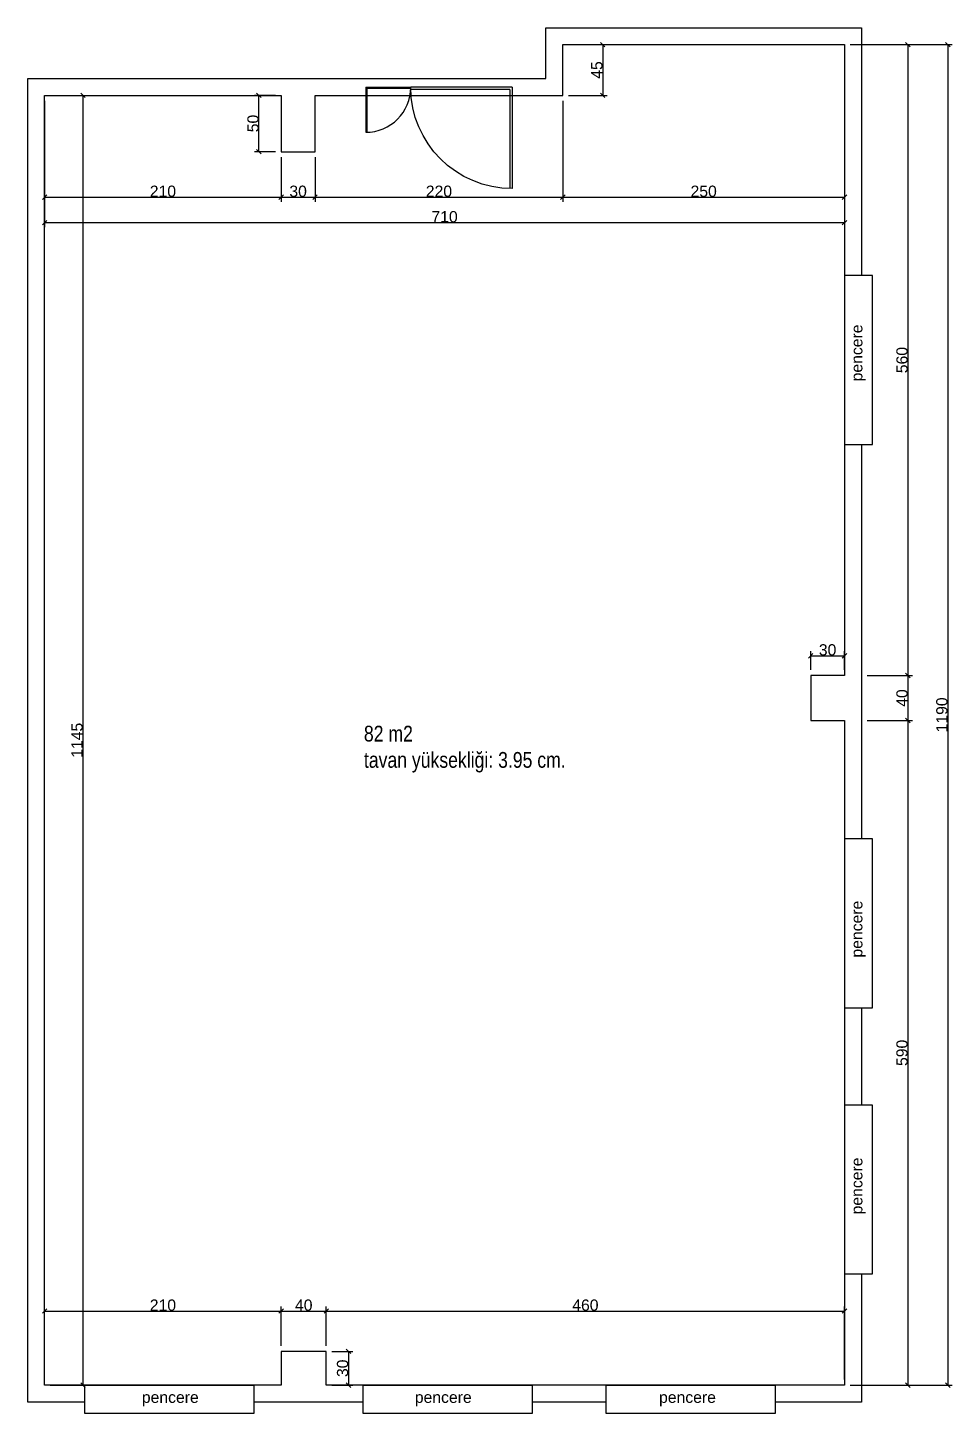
# Model space of a CAD drawing. Header units: millimetres. Extents: x 6233 to 8280, y 7152 to 8440.
# Drawn here: x 6233 to 7054, y 7210 to 8440 of the extents above; entities that cross this region are included whole.
import ezdxf

# ---------------------------------------------------------------- set-up
doc = ezdxf.new("R2010")
doc.units = ezdxf.units.MM
doc.layers.get('DEFPOINTS').update_dxf_attribs({"lineweight": 0})
doc.layers.add('ICOL', color=50, linetype='Continuous', lineweight=15)
doc.layers.add('t_yazı', color=7, linetype='Continuous', lineweight=25)
doc.layers.add('kapı ABD', color=55, linetype='Continuous')
doc.styles.get("Standard").update_dxf_attribs({"font": 'arial.ttf'})
doc.styles.add('text2', font='arial.ttf', dxfattribs={"width": 0.8})
doc.dimstyles.new('A-DIM.1-50', dxfattribs={"dimtxt": 10, "dimasz": 4, "dimexe": 4, "dimexo": 5, "dimgap": 0.09, "dimtad": 1, "dimdec": 0, "dimzin": 0, "dimdsep": 46, "dimtxsty": 'Standard', "dimblk": 'OBLIQUE', "dimcen": 0.09, "dimclrd": 251, "dimclre": 251, "dimclrt": 1, "dimadec": 0, "dimazin": 0, "dimtfac": 1, "dimtdec": 0, "dimtofl": 0, "dimtmove": 0, "dimatfit": 3, "dimldrblk": 'OBLIQUE', "dimfxl": 1, "dimtolj": 1, "dimtzin": 0, "dimarcsym": 0})

# ---------------------------------------------------------------- blocks, each defined once
blk = doc.blocks.new('rtyjjkw5')
at = {"layer": 'kapı ABD', "color": 7}
for p, q in [((-2, 2), (-2, 90)), ((0, 0), (0, 90)), ((-2, 2), (-90, 2)), ((0, 0), (-90, 0))]:
    blk.add_line(p, q, dxfattribs=at)
blk.add_arc((0, 0), 90, 90, 180, dxfattribs=at)
blk = doc.blocks.new('_Oblique')
at = {"layer": 'ICOL', "color": 0, "lineweight": -2}
blk.add_line((-0.5, -0.5), (0.5, 0.5), dxfattribs=at)
blk = doc.blocks.new('*D13')
at = {"color": 251, "lineweight": -2, "transparency": 16777216}
for p, q in [((6248.2, 8375.2), (6248.2, 8285.8)), ((6458.2, 8325.2), (6458.2, 8285.8)), ((6248.2, 8289.8), (6458.2, 8289.8))]:
    blk.add_line(p, q, dxfattribs=at)
at = {"layer": 'DEFPOINTS', "color": 0, "transparency": 16777216}
for p in [(6248.2, 8380.2), (6458.2, 8330.2), (6458.2, 8289.8)]:
    blk.add_point(p, dxfattribs=at)
at = {"color": 251, "lineweight": -2, "transparency": 16777216, "xscale": 4, "yscale": 4, "zscale": 4, "rotation": 180}
blk.add_blockref('_Oblique', (6248.2, 8289.8), dxfattribs=at)
at = {"color": 251, "lineweight": -2, "transparency": 16777216, "xscale": 4, "yscale": 4, "zscale": 4}
blk.add_blockref('_Oblique', (6458.2, 8289.8), dxfattribs=at)
at = {"color": 1, "transparency": 16777216, "insert": (6353.2, 8295), "char_height": 10, "attachment_point": 5}
blk.add_mtext('\\A1;210', dxfattribs=at)
blk = doc.blocks.new('*D14')
at = {"color": 251, "lineweight": -2, "transparency": 16777216}
for p, q in [((6458.2, 8325.2), (6458.2, 8285.8)), ((6488.2, 8325.2), (6488.2, 8285.8)), ((6458.2, 8289.8), (6488.2, 8289.8))]:
    blk.add_line(p, q, dxfattribs=at)
at = {"layer": 'DEFPOINTS', "color": 0, "transparency": 16777216}
for p in [(6458.2, 8330.2), (6488.2, 8330.2), (6488.2, 8289.8)]:
    blk.add_point(p, dxfattribs=at)
at = {"color": 251, "lineweight": -2, "transparency": 16777216, "xscale": 4, "yscale": 4, "zscale": 4, "rotation": 180}
blk.add_blockref('_Oblique', (6458.2, 8289.8), dxfattribs=at)
at = {"color": 251, "lineweight": -2, "transparency": 16777216, "xscale": 4, "yscale": 4, "zscale": 4}
blk.add_blockref('_Oblique', (6488.2, 8289.8), dxfattribs=at)
at = {"color": 1, "transparency": 16777216, "insert": (6473.2, 8295), "char_height": 10, "attachment_point": 5}
blk.add_mtext('\\A1;30', dxfattribs=at)
blk = doc.blocks.new('*D15')
at = {"color": 251, "lineweight": -2, "transparency": 16777216}
for p, q in [((6708.2, 8375.2), (6708.2, 8285.8)), ((6488.2, 8325.2), (6488.2, 8285.8)), ((6488.2, 8289.8), (6708.2, 8289.8))]:
    blk.add_line(p, q, dxfattribs=at)
at = {"layer": 'DEFPOINTS', "color": 0, "transparency": 16777216}
for p in [(6708.2, 8380.2), (6488.2, 8330.2), (6708.2, 8289.8)]:
    blk.add_point(p, dxfattribs=at)
at = {"color": 251, "lineweight": -2, "transparency": 16777216, "xscale": 4, "yscale": 4, "zscale": 4, "rotation": 180}
blk.add_blockref('_Oblique', (6488.2, 8289.8), dxfattribs=at)
at = {"color": 251, "lineweight": -2, "transparency": 16777216, "xscale": 4, "yscale": 4, "zscale": 4}
blk.add_blockref('_Oblique', (6708.2, 8289.8), dxfattribs=at)
at = {"color": 1, "transparency": 16777216, "insert": (6598.2, 8295), "char_height": 10, "attachment_point": 5}
blk.add_mtext('\\A1;220', dxfattribs=at)
blk = doc.blocks.new('*D16')
at = {"color": 251, "lineweight": -2, "transparency": 16777216}
for p, q in [((6708.2, 8375.2), (6708.2, 8285.8)), ((6958.2, 8375.2), (6958.2, 8285.8)), ((6708.2, 8289.8), (6958.2, 8289.8))]:
    blk.add_line(p, q, dxfattribs=at)
at = {"layer": 'DEFPOINTS', "color": 0, "transparency": 16777216}
for p in [(6708.2, 8380.2), (6958.2, 8380.2), (6958.2, 8289.8)]:
    blk.add_point(p, dxfattribs=at)
at = {"color": 251, "lineweight": -2, "transparency": 16777216, "xscale": 4, "yscale": 4, "zscale": 4, "rotation": 180}
blk.add_blockref('_Oblique', (6708.2, 8289.8), dxfattribs=at)
at = {"color": 251, "lineweight": -2, "transparency": 16777216, "xscale": 4, "yscale": 4, "zscale": 4}
blk.add_blockref('_Oblique', (6958.2, 8289.8), dxfattribs=at)
at = {"color": 1, "transparency": 16777216, "insert": (6833.2, 8295), "char_height": 10, "attachment_point": 5}
blk.add_mtext('\\A1;250', dxfattribs=at)
blk = doc.blocks.new('*D17')
at = {"color": 251, "lineweight": -2, "transparency": 16777216}
for p, q in [((6713.2, 8425.2), (6747.6, 8425.2)), ((6743.6, 8425.2), (6743.6, 8380.2)), ((6713.2, 8380.2), (6747.6, 8380.2))]:
    blk.add_line(p, q, dxfattribs=at)
at = {"layer": 'DEFPOINTS', "color": 0, "transparency": 16777216}
for p in [(6708.2, 8425.2), (6708.2, 8380.2), (6743.6, 8380.2)]:
    blk.add_point(p, dxfattribs=at)
at = {"color": 251, "lineweight": -2, "transparency": 16777216, "xscale": 4, "yscale": 4, "zscale": 4}
for p, rotation in [((6743.6, 8425.2), 90), ((6743.6, 8380.2), 270)]:
    blk.add_blockref('_Oblique', p, dxfattribs=dict(at, rotation=rotation))
at = {"color": 1, "transparency": 16777216, "insert": (6738.4, 8402.7), "char_height": 10, "attachment_point": 5, "rotation": 90}
blk.add_mtext('\\A1;45', dxfattribs=at)
blk = doc.blocks.new('*D18')
at = {"color": 251, "lineweight": -2, "transparency": 16777216}
for p, q in [((6963.2, 8425.2), (7018.5, 8425.2)), ((7014.5, 8425.2), (7014.5, 7865.2)), ((6978.2, 7865.2), (7018.5, 7865.2))]:
    blk.add_line(p, q, dxfattribs=at)
at = {"layer": 'DEFPOINTS', "color": 0, "transparency": 16777216}
for p in [(6958.2, 8425.2), (6973.2, 7865.2), (7014.5, 7865.2)]:
    blk.add_point(p, dxfattribs=at)
at = {"color": 251, "lineweight": -2, "transparency": 16777216, "xscale": 4, "yscale": 4, "zscale": 4}
for p, rotation in [((7014.5, 8425.2), 90), ((7014.5, 7865.2), 270)]:
    blk.add_blockref('_Oblique', p, dxfattribs=dict(at, rotation=rotation))
at = {"color": 1, "transparency": 16777216, "insert": (7009.3, 8145.2), "char_height": 10, "attachment_point": 5, "rotation": 90}
blk.add_mtext('\\A1;560', dxfattribs=at)
blk = doc.blocks.new('*D19')
at = {"color": 251, "lineweight": -2, "transparency": 16777216}
for p, q in [((6978.2, 7865.2), (7018.5, 7865.2)), ((7014.5, 7865.2), (7014.5, 7825.2)), ((6978.2, 7825.2), (7018.5, 7825.2))]:
    blk.add_line(p, q, dxfattribs=at)
at = {"layer": 'DEFPOINTS', "color": 0, "transparency": 16777216}
for p in [(6973.2, 7865.2), (6973.2, 7825.2), (7014.5, 7825.2)]:
    blk.add_point(p, dxfattribs=at)
at = {"color": 251, "lineweight": -2, "transparency": 16777216, "xscale": 4, "yscale": 4, "zscale": 4}
for p, rotation in [((7014.5, 7865.2), 90), ((7014.5, 7825.2), 270)]:
    blk.add_blockref('_Oblique', p, dxfattribs=dict(at, rotation=rotation))
at = {"color": 1, "transparency": 16777216, "insert": (7009.3, 7845.2), "char_height": 10, "attachment_point": 5, "rotation": 90}
blk.add_mtext('\\A1;40', dxfattribs=at)
blk = doc.blocks.new('*D20')
at = {"color": 251, "lineweight": -2, "transparency": 16777216}
for p, q in [((6978.2, 7825.2), (7018.5, 7825.2)), ((7014.5, 7825.2), (7014.5, 7235.2)), ((6963.2, 7235.2), (7018.5, 7235.2))]:
    blk.add_line(p, q, dxfattribs=at)
at = {"layer": 'DEFPOINTS', "color": 0, "transparency": 16777216}
for p in [(6973.2, 7825.2), (6958.2, 7235.2), (7014.5, 7235.2)]:
    blk.add_point(p, dxfattribs=at)
at = {"color": 251, "lineweight": -2, "transparency": 16777216, "xscale": 4, "yscale": 4, "zscale": 4}
for p, rotation in [((7014.5, 7825.2), 90), ((7014.5, 7235.2), 270)]:
    blk.add_blockref('_Oblique', p, dxfattribs=dict(at, rotation=rotation))
at = {"color": 1, "transparency": 16777216, "insert": (7009.3, 7530.2), "char_height": 10, "attachment_point": 5, "rotation": 90}
blk.add_mtext('\\A1;590', dxfattribs=at)
blk = doc.blocks.new('*D21')
at = {"color": 251, "lineweight": -2, "transparency": 16777216}
for p, q in [((6253.2, 8380.2), (6286.2, 8380.2)), ((6282.2, 8380.2), (6282.2, 7235.2)), ((6253.2, 7235.2), (6286.2, 7235.2))]:
    blk.add_line(p, q, dxfattribs=at)
at = {"layer": 'DEFPOINTS', "color": 0, "transparency": 16777216}
for p in [(6248.2, 8380.2), (6248.2, 7235.2), (6282.2, 7235.2)]:
    blk.add_point(p, dxfattribs=at)
at = {"color": 251, "lineweight": -2, "transparency": 16777216, "xscale": 4, "yscale": 4, "zscale": 4}
for p, rotation in [((6282.2, 8380.2), 90), ((6282.2, 7235.2), 270)]:
    blk.add_blockref('_Oblique', p, dxfattribs=dict(at, rotation=rotation))
at = {"color": 1, "transparency": 16777216, "insert": (6277, 7807.7), "char_height": 10, "attachment_point": 5, "rotation": 90}
blk.add_mtext('\\A1;1145', dxfattribs=at)
blk = doc.blocks.new('*D22')
at = {"color": 251, "lineweight": -2, "transparency": 16777216}
for p, q in [((6248.2, 7240.2), (6248.2, 7305)), ((6248.2, 7301), (6458.2, 7301)), ((6458.2, 7270.2), (6458.2, 7305))]:
    blk.add_line(p, q, dxfattribs=at)
at = {"layer": 'DEFPOINTS', "color": 0, "transparency": 16777216}
for p in [(6458.2, 7301), (6458.2, 7265.2), (6248.2, 7235.2)]:
    blk.add_point(p, dxfattribs=at)
at = {"color": 251, "lineweight": -2, "transparency": 16777216, "xscale": 4, "yscale": 4, "zscale": 4, "rotation": 180}
blk.add_blockref('_Oblique', (6248.2, 7301), dxfattribs=at)
at = {"color": 251, "lineweight": -2, "transparency": 16777216, "xscale": 4, "yscale": 4, "zscale": 4}
blk.add_blockref('_Oblique', (6458.2, 7301), dxfattribs=at)
at = {"color": 1, "transparency": 16777216, "insert": (6353.2, 7306.2), "char_height": 10, "attachment_point": 5}
blk.add_mtext('\\A1;210', dxfattribs=at)
blk = doc.blocks.new('*D23')
at = {"color": 251, "lineweight": -2, "transparency": 16777216}
for p, q in [((6458.2, 7270.2), (6458.2, 7305)), ((6458.2, 7301), (6498.2, 7301)), ((6498.2, 7270.2), (6498.2, 7305))]:
    blk.add_line(p, q, dxfattribs=at)
at = {"layer": 'DEFPOINTS', "color": 0, "transparency": 16777216}
for p in [(6498.2, 7301), (6458.2, 7265.2), (6498.2, 7265.2)]:
    blk.add_point(p, dxfattribs=at)
at = {"color": 251, "lineweight": -2, "transparency": 16777216, "xscale": 4, "yscale": 4, "zscale": 4, "rotation": 180}
blk.add_blockref('_Oblique', (6458.2, 7301), dxfattribs=at)
at = {"color": 251, "lineweight": -2, "transparency": 16777216, "xscale": 4, "yscale": 4, "zscale": 4}
blk.add_blockref('_Oblique', (6498.2, 7301), dxfattribs=at)
at = {"color": 1, "transparency": 16777216, "insert": (6478.2, 7306.2), "char_height": 10, "attachment_point": 5}
blk.add_mtext('\\A1;40', dxfattribs=at)
blk = doc.blocks.new('*D24')
at = {"color": 251, "lineweight": -2, "transparency": 16777216}
for p, q in [((6498.2, 7270.2), (6498.2, 7305)), ((6498.2, 7301), (6958.2, 7301)), ((6958.2, 7240.2), (6958.2, 7305))]:
    blk.add_line(p, q, dxfattribs=at)
at = {"layer": 'DEFPOINTS', "color": 0, "transparency": 16777216}
for p in [(6958.2, 7301), (6498.2, 7265.2), (6958.2, 7235.2)]:
    blk.add_point(p, dxfattribs=at)
at = {"color": 251, "lineweight": -2, "transparency": 16777216, "xscale": 4, "yscale": 4, "zscale": 4, "rotation": 180}
blk.add_blockref('_Oblique', (6498.2, 7301), dxfattribs=at)
at = {"color": 251, "lineweight": -2, "transparency": 16777216, "xscale": 4, "yscale": 4, "zscale": 4}
blk.add_blockref('_Oblique', (6958.2, 7301), dxfattribs=at)
at = {"color": 1, "transparency": 16777216, "insert": (6728.2, 7306.2), "char_height": 10, "attachment_point": 5}
blk.add_mtext('\\A1;460', dxfattribs=at)
blk = doc.blocks.new('*D25')
at = {"color": 251, "lineweight": -2, "transparency": 16777216}
for p, q in [((6248.2, 8375.2), (6248.2, 8263.2)), ((6958.2, 8375.2), (6958.2, 8263.2)), ((6248.2, 8267.2), (6958.2, 8267.2))]:
    blk.add_line(p, q, dxfattribs=at)
at = {"layer": 'DEFPOINTS', "color": 0, "transparency": 16777216}
for p in [(6248.2, 8380.2), (6958.2, 8380.2), (6958.2, 8267.2)]:
    blk.add_point(p, dxfattribs=at)
at = {"color": 251, "lineweight": -2, "transparency": 16777216, "xscale": 4, "yscale": 4, "zscale": 4, "rotation": 180}
blk.add_blockref('_Oblique', (6248.2, 8267.2), dxfattribs=at)
at = {"color": 251, "lineweight": -2, "transparency": 16777216, "xscale": 4, "yscale": 4, "zscale": 4}
blk.add_blockref('_Oblique', (6958.2, 8267.2), dxfattribs=at)
at = {"color": 1, "transparency": 16777216, "insert": (6603.2, 8272.4), "char_height": 10, "attachment_point": 5}
blk.add_mtext('\\A1;710', dxfattribs=at)
blk = doc.blocks.new('*D26')
at = {"color": 251, "lineweight": -2, "transparency": 16777216}
for p, q in [((6453.2, 8380.2), (6434.4, 8380.2)), ((6438.4, 8330.2), (6438.4, 8380.2)), ((6453.2, 8330.2), (6434.4, 8330.2))]:
    blk.add_line(p, q, dxfattribs=at)
at = {"layer": 'DEFPOINTS', "color": 0, "transparency": 16777216}
for p in [(6438.4, 8380.2), (6458.2, 8380.2), (6458.2, 8330.2)]:
    blk.add_point(p, dxfattribs=at)
at = {"color": 251, "lineweight": -2, "transparency": 16777216, "xscale": 4, "yscale": 4, "zscale": 4}
for p, rotation in [((6438.4, 8380.2), 90), ((6438.4, 8330.2), 270)]:
    blk.add_blockref('_Oblique', p, dxfattribs=dict(at, rotation=rotation))
at = {"color": 1, "transparency": 16777216, "insert": (6433.2, 8355.2), "char_height": 10, "attachment_point": 5, "rotation": 90}
blk.add_mtext('\\A1;50', dxfattribs=at)
blk = doc.blocks.new('*D27')
at = {"color": 251, "lineweight": -2, "transparency": 16777216}
for p, q in [((6503.2, 7265.2), (6521.9, 7265.2)), ((6517.9, 7265.2), (6517.9, 7235.2)), ((6503.2, 7235.2), (6521.9, 7235.2))]:
    blk.add_line(p, q, dxfattribs=at)
at = {"layer": 'DEFPOINTS', "color": 0, "transparency": 16777216}
for p in [(6498.2, 7265.2), (6498.2, 7235.2), (6517.9, 7235.2)]:
    blk.add_point(p, dxfattribs=at)
at = {"color": 251, "lineweight": -2, "transparency": 16777216, "xscale": 4, "yscale": 4, "zscale": 4}
for p, rotation in [((6517.9, 7265.2), 90), ((6517.9, 7235.2), 270)]:
    blk.add_blockref('_Oblique', p, dxfattribs=dict(at, rotation=rotation))
at = {"color": 1, "transparency": 16777216, "insert": (6512.7, 7250.2), "char_height": 10, "attachment_point": 5, "rotation": 90}
blk.add_mtext('\\A1;30', dxfattribs=at)
blk = doc.blocks.new('*D28')
at = {"color": 251, "lineweight": -2, "transparency": 16777216}
for p, q in [((6928.2, 7870.2), (6928.2, 7886.7)), ((6958.2, 7870.2), (6958.2, 7886.7)), ((6928.2, 7882.7), (6958.2, 7882.7))]:
    blk.add_line(p, q, dxfattribs=at)
at = {"layer": 'DEFPOINTS', "color": 0, "transparency": 16777216}
for p in [(6958.2, 7882.7), (6928.2, 7865.2), (6958.2, 7865.2)]:
    blk.add_point(p, dxfattribs=at)
at = {"color": 251, "lineweight": -2, "transparency": 16777216, "xscale": 4, "yscale": 4, "zscale": 4, "rotation": 180}
blk.add_blockref('_Oblique', (6928.2, 7882.7), dxfattribs=at)
at = {"color": 251, "lineweight": -2, "transparency": 16777216, "xscale": 4, "yscale": 4, "zscale": 4}
blk.add_blockref('_Oblique', (6958.2, 7882.7), dxfattribs=at)
at = {"color": 1, "transparency": 16777216, "insert": (6943.2, 7887.9), "char_height": 10, "attachment_point": 5}
blk.add_mtext('\\A1;30', dxfattribs=at)
blk = doc.blocks.new('*D29')
at = {"color": 251, "lineweight": -2, "transparency": 16777216}
for p, q in [((6963.2, 8425.2), (7053.9, 8425.2)), ((7049.9, 8425.2), (7049.9, 7235.2)), ((6963.2, 7235.2), (7053.9, 7235.2))]:
    blk.add_line(p, q, dxfattribs=at)
at = {"layer": 'DEFPOINTS', "color": 0, "transparency": 16777216}
for p in [(6958.2, 8425.2), (6958.2, 7235.2), (7049.9, 7235.2)]:
    blk.add_point(p, dxfattribs=at)
at = {"color": 251, "lineweight": -2, "transparency": 16777216, "xscale": 4, "yscale": 4, "zscale": 4}
for p, rotation in [((7049.9, 8425.2), 90), ((7049.9, 7235.2), 270)]:
    blk.add_blockref('_Oblique', p, dxfattribs=dict(at, rotation=rotation))
at = {"color": 1, "transparency": 16777216, "insert": (7044.7, 7830.2), "char_height": 10, "attachment_point": 5, "rotation": 90}
blk.add_mtext('\\A1;1190', dxfattribs=at)

msp = doc.modelspace()

# ---------------------------------------------------------------- linework, layer by layer
for points in [[(6283.8, 7220.2), (6233.2, 7220.2), (6233.2, 8395.2), (6693.2, 8395.2), (6693.2, 8395.2), (6693.2, 8440.2), (6973.2, 8440.2), (6973.2, 8220.2)], [(6973.2, 8070.2), (6973.2, 7720.2)], [(6973.2, 7570.2), (6973.2, 7483.9)], [(6973.2, 7333.9), (6973.2, 7220.2), (6896.6, 7220.2)], [(6530.9, 7220.2), (6433.8, 7220.2)], [(6746.6, 7220.2), (6680.9, 7220.2)]]:
    msp.add_lwpolyline(points)
for points in [[(6928.2, 7825.2), (6958.2, 7825.2), (6958.2, 7235.2), (6498.2, 7235.2), (6498.2, 7265.2), (6458.2, 7265.2), (6458.2, 7235.2), (6248.2, 7235.2), (6248.2, 8380.2), (6458.2, 8380.2), (6458.2, 8330.2), (6488.2, 8330.2), (6488.2, 8380.2), (6708.2, 8380.2), (6708.2, 8425.2), (6958.2, 8425.2), (6958.2, 7865.2), (6928.2, 7865.2)], [(6958.2, 8070.2), (6983.2, 8070.2), (6983.2, 8220.2), (6958.2, 8220.2)], [(6958.2, 7570.2), (6983.2, 7570.2), (6983.2, 7720.2), (6958.2, 7720.2)], [(6958.2, 7333.9), (6983.2, 7333.9), (6983.2, 7483.9), (6958.2, 7483.9)], [(6433.8, 7235.2), (6433.8, 7210.2), (6283.8, 7210.2), (6283.8, 7235.2)], [(6680.9, 7235.2), (6680.9, 7210.2), (6530.9, 7210.2), (6530.9, 7235.2)], [(6896.6, 7235.2), (6896.6, 7210.2), (6746.6, 7210.2), (6746.6, 7235.2)]]:
    msp.add_lwpolyline(points, close=True)

# ---------------------------------------------------------------- block references
at = {"xscale": 0.4444444444444444, "yscale": 0.4444444444444444, "zscale": 0.4444444444444444, "rotation": 180}
msp.add_blockref('rtyjjkw5', (6533.2, 8387.4), dxfattribs=at)
at = {"xscale": -1, "rotation": 180}
msp.add_blockref('rtyjjkw5', (6663.2, 8387.4), dxfattribs=at)

# ---------------------------------------------------------------- texts
at = {"color": 1}
for p in [(6974.1, 8126.3), (6974.1, 7614.8), (6974.1, 7386.8)]:
    msp.add_text('pencere', height=10, rotation=90, dxfattribs=at).set_placement(p)
for p in [(6334.5, 7219.5), (6576.8, 7219.5), (6793.6, 7219.5)]:
    msp.add_text('pencere', height=10, dxfattribs=at).set_placement(p)
at = {"layer": 't_yazı', "insert": (6531.6, 7820.6), "char_height": 14, "attachment_point": 1, "style": 'text2'}
msp.add_mtext_dynamic_manual_height_columns('82 m2\\Ptavan yüksekliği: 3.95 cm.', width=189.403, gutter_width=50, heights=[0], dxfattribs=at)

# ---------------------------------------------------------------- dimensions: what is measured, and where the dimension line sits
for base, p1, p2, picture, middle in [((6743.6, 8380.2), (6708.2, 8425.2), (6708.2, 8380.2), '*D17', (6738.4, 8402.7)), ((7014.5, 7865.2), (6958.2, 8425.2), (6973.2, 7865.2), '*D18', (7009.3, 8145.2)), ((7049.9, 7235.2), (6958.2, 8425.2), (6958.2, 7235.2), '*D29', (7044.7, 7830.2)), ((6282.2, 7235.2), (6248.2, 8380.2), (6248.2, 7235.2), '*D21', (6277, 7807.7)), ((6438.4, 8380.2), (6458.2, 8330.2), (6458.2, 8380.2), '*D26', (6433.2, 8355.2)), ((6517.9, 7235.2), (6498.2, 7265.2), (6498.2, 7235.2), '*D27', (6512.7, 7250.2))]:
    dim = msp.add_linear_dim(base=base, p1=p1, p2=p2, angle=90, dimstyle='A-DIM.1-50')
    dim.commit()
    dim.dimension.update_dxf_attribs({"geometry": picture, "text_midpoint": middle})
for base, p1, p2, picture, middle in [((6458.2, 8289.8), (6248.2, 8380.2), (6458.2, 8330.2), '*D13', (6353.2, 8295)), ((6958.2, 8267.2), (6248.2, 8380.2), (6958.2, 8380.2), '*D25', (6603.2, 8272.4)), ((6958.2, 7882.7), (6928.2, 7865.2), (6958.2, 7865.2), '*D28', (6943.2, 7887.9)), ((6458.2, 7301), (6248.2, 7235.2), (6458.2, 7265.2), '*D22', (6353.2, 7306.2))]:
    dim = msp.add_linear_dim(base=base, p1=p1, p2=p2, dimstyle='A-DIM.1-50')
    dim.commit()
    dim.dimension.update_dxf_attribs({"geometry": picture, "text_midpoint": middle})
for base, p1, p2, picture, middle in [((6708.2, 8289.8), (6488.2, 8330.2), (6708.2, 8380.2), '*D15', (6598.2, 8295)), ((6958.2, 8289.8), (6708.2, 8380.2), (6958.2, 8380.2), '*D16', (6833.2, 8295)), ((6488.2, 8289.8), (6458.2, 8330.2), (6488.2, 8330.2), '*D14', (6473.2, 8295)), ((6498.2, 7301), (6458.2, 7265.2), (6498.2, 7265.2), '*D23', (6478.2, 7306.2)), ((6958.2, 7301), (6498.2, 7265.2), (6958.2, 7235.2), '*D24', (6728.2, 7306.2))]:
    dim = msp.add_linear_dim(base=base, p1=p1, p2=p2, dimstyle='A-DIM.1-50', override={"dimtmove": 1})
    dim.commit()
    dim.dimension.update_dxf_attribs({"geometry": picture, "text_midpoint": middle})
for base, p1, p2, picture, middle in [((7014.5, 7825.2), (6973.2, 7865.2), (6973.2, 7825.2), '*D19', (7009.3, 7845.2)), ((7014.5, 7235.2), (6973.2, 7825.2), (6958.2, 7235.2), '*D20', (7009.3, 7530.2))]:
    dim = msp.add_linear_dim(base=base, p1=p1, p2=p2, angle=90, dimstyle='A-DIM.1-50', override={"dimtmove": 1})
    dim.commit()
    dim.dimension.update_dxf_attribs({"geometry": picture, "text_midpoint": middle})

doc.saveas('drawing.dxf')
